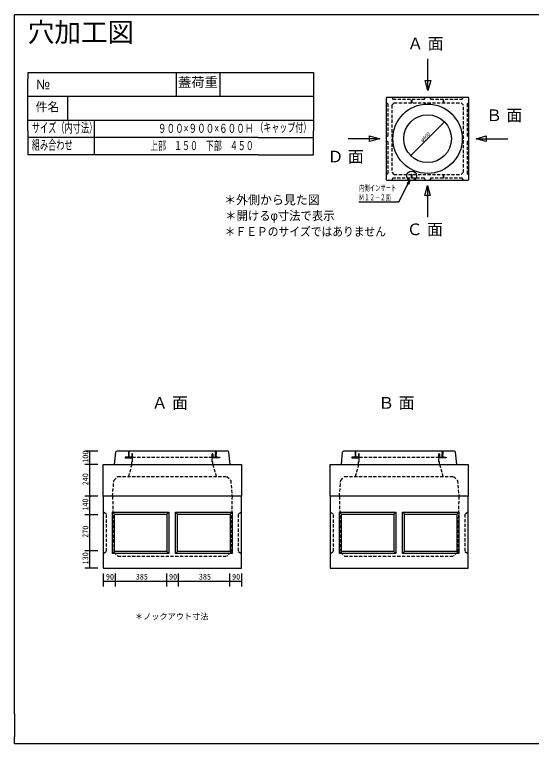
# Model space of a CAD drawing. Units: millimetres, scale not verified. Extents: x -3704 to 3796, y -2790 to 2696.
# Drawn here: x -3704 to 189, y -2790 to 2696 of the extents above; entities that cross this region are included whole.
import ezdxf
from ezdxf.enums import TextEntityAlignment as Align

# ---------------------------------------------------------------- set-up
doc = ezdxf.new("R2010")
doc.units = ezdxf.units.MM
doc.header["$LTSCALE"] = 20
doc.linetypes.add('DASHED1', pattern=[1.8, 1.2, -0.6])
doc.layers.add('0-0_レイヤ_1', color=7, linetype='Continuous')
doc.layers.add('0-9_レイヤ10', color=7, linetype='Continuous')
doc.styles.add('HG丸ｺﾞｼｯｸM-PRO', font='')
doc.styles.add('図脳フォント', font='')
doc.styles.add('ＭＳ ゴシック', font='')
doc.styles.get('HG丸ｺﾞｼｯｸM-PRO').set_extended_font_data('HG丸ｺﾞｼｯｸM-PRO')
doc.styles.get('図脳フォント').set_extended_font_data('図脳フォント')
doc.styles.get('ＭＳ ゴシック').set_extended_font_data('MS Gothic')

msp = doc.modelspace()

# ---------------------------------------------------------------- hatches: boundary and pattern name
at = {"layer": '0-0_レイヤ_1'}
for points in [[(-460.35, 1889.16, 1), (-472.35, 1889.16, 1)], [(-714.9, 1634.6, 1), (-726.9, 1634.6, 1)]]:
    msp.add_hatch(color=256, dxfattribs=at).paths.add_polyline_path(points)
at = {"layer": '0-9_レイヤ10'}
for points in [[(-3130.12, -590, 1), (-3142.12, -590, 1)], [(-3130.12, -690, 1), (-3142.12, -690, 1)], [(-3130.12, -930, 1), (-3142.12, -930, 1)], [(-3130.12, -1070, 1), (-3142.12, -1070, 1)], [(-3130.12, -1340, 1), (-3142.12, -1340, 1)], [(-3130.12, -1470, 1), (-3142.12, -1470, 1)], [(-3030.12, -1570, 1), (-3042.12, -1570, 1)], [(-2940.12, -1570, 1), (-2952.12, -1570, 1)], [(-2555.12, -1570, 1), (-2567.12, -1570, 1)], [(-2465.12, -1570, 1), (-2477.12, -1570, 1)], [(-2080.12, -1570, 1), (-2092.12, -1570, 1)], [(-1990.12, -1570, 1), (-2002.12, -1570, 1)]]:
    msp.add_hatch(color=256, dxfattribs=at).paths.add_polyline_path(points)

# ---------------------------------------------------------------- linework, layer by layer
at = {"layer": '0-0_レイヤ_1'}
for p, q in [((-3704.12, -2568.82), (-3704.12, 2646.47)), ((-590.77, 2123.88), (-590.77, 2363.88)), ((-3604.12, 2261.49), (-1868.91, 2261.49)), ((-3604.12, 2261.49), (-3604.12, 2211.49)), ((-2157.31, 2261.49), (-2157.31, 2131.49)), ((-1868.91, 2261.49), (-1451.85, 2261.49)), ((-1451.85, 2261.49), (-1451.85, 2211.49)), ((-3604.12, 1821.49), (-3604.12, 2211.49)), ((-1451.85, 2211.49), (-1451.85, 1821.49)), ((-2157.31, 2131.49), (-2157.31, 2081.49)), ((-3604.12, 2081.49), (-1451.85, 2081.49)), ((-3305.48, 2081.49), (-3305.48, 1901.49)), ((-899.63, 2073.88), (-287.63, 2073.88)), ((-717.23, 2052.88), (-710.03, 2052.88)), ((-477.23, 2052.88), (-470.03, 2052.88)), ((-281.63, 2067.88), (-287.63, 2073.88)), ((-281.63, 1455.88), (-281.63, 2067.88)), ((-3102.8, 1641.49), (-3102.8, 1901.49)), ((-466.35, 1889.16), (-720.9, 1634.6)), ((-3604.12, 1821.49), (-3604.12, 1641.49)), ((-1451.85, 1641.49), (-1451.85, 1821.49)), ((-1868.91, 1771.49), (-3604.12, 1771.49)), ((-1868.91, 1771.49), (-1451.85, 1771.49)), ((-952.77, 1761.88), (-1192.77, 1761.88)), ((-228.77, 1761.88), (11.23, 1761.88)), ((-1868.91, 1641.49), (-3604.12, 1641.49)), ((-1868.91, 1641.49), (-1451.85, 1641.49)), ((-477.23, 1491.88), (-470.03, 1491.88)), ((-810.98, 1285.73), (-728.47, 1449.88)), ((-728.01, 1449.88), (-752.49, 1402.09)), ((-287.63, 1449.88), (-281.63, 1455.88)), ((-593.63, 1410.54), (-593.63, 1170.54)), ((-1110.58, 1285.73), (-810.98, 1285.73)), ((-2951.12, -690), (-2941.12, -597.5)), ((-2098.62, -590), (-2933.62, -590)), ((-2846.12, -592), (-2841.12, -592)), ((-2846.12, -594), (-2841.12, -594)), ((-2846.12, -596), (-2841.12, -596)), ((-2846.12, -598), (-2841.12, -598)), ((-2846.12, -600), (-2841.12, -600)), ((-2846.12, -602), (-2841.12, -602)), ((-2191.12, -592), (-2186.12, -592)), ((-2191.12, -594), (-2186.12, -594)), ((-2191.12, -596), (-2186.12, -596)), ((-2191.12, -598), (-2186.12, -598)), ((-2191.12, -600), (-2186.12, -600)), ((-2191.12, -602), (-2186.12, -602)), ((-1243.12, -690), (-1233.12, -597.5)), ((-390.62, -590), (-1225.62, -590)), ((-1138.12, -592), (-1133.12, -592)), ((-1138.12, -594), (-1133.12, -594)), ((-1138.12, -596), (-1133.12, -596)), ((-1138.12, -598), (-1133.12, -598)), ((-1138.12, -600), (-1133.12, -600)), ((-1138.12, -602), (-1133.12, -602)), ((-483.12, -592), (-478.12, -592)), ((-483.12, -594), (-478.12, -594)), ((-483.12, -596), (-478.12, -596)), ((-483.12, -598), (-478.12, -598)), ((-483.12, -600), (-478.12, -600)), ((-483.12, -602), (-478.12, -602)), ((-2871.12, -636), (-2821.12, -636)), ((-2871.12, -638), (-2821.12, -638)), ((-2871.12, -640), (-2821.12, -640)), ((-2846.12, -604), (-2841.12, -604)), ((-2846.12, -606), (-2841.12, -606)), ((-2846.12, -608), (-2841.12, -608)), ((-2846.12, -610), (-2841.12, -610)), ((-2846.12, -612), (-2841.12, -612)), ((-2846.12, -614), (-2841.12, -614)), ((-2846.12, -616), (-2841.12, -616)), ((-2846.12, -618), (-2841.12, -618)), ((-2846.12, -620), (-2841.12, -620)), ((-2846.12, -622), (-2841.12, -622)), ((-2846.12, -624), (-2841.12, -624)), ((-2846.12, -626), (-2841.12, -626)), ((-2846.12, -628), (-2841.12, -628)), ((-2846.12, -630), (-2841.12, -630)), ((-2846.12, -632), (-2841.12, -632)), ((-2846.12, -634), (-2841.12, -634)), ((-2821.12, -610), (-2816.12, -610)), ((-2821.12, -612), (-2816.12, -612)), ((-2821.12, -614), (-2816.12, -614)), ((-2821.12, -616), (-2816.12, -616)), ((-2821.12, -618), (-2816.12, -618)), ((-2821.12, -620), (-2816.12, -620)), ((-2821.12, -622), (-2816.12, -622)), ((-2821.12, -624), (-2816.12, -624)), ((-2821.12, -626), (-2816.12, -626)), ((-2821.12, -628), (-2816.12, -628)), ((-2821.12, -630), (-2816.12, -630)), ((-2821.12, -632), (-2816.12, -632)), ((-2821.12, -634), (-2816.12, -634)), ((-2821.12, -636), (-2816.12, -636)), ((-2821.12, -638), (-2816.12, -638)), ((-2821.12, -640), (-2816.12, -640)), ((-2216.12, -610), (-2211.12, -610)), ((-2216.12, -612), (-2211.12, -612)), ((-2216.12, -614), (-2211.12, -614)), ((-2216.12, -616), (-2211.12, -616)), ((-2216.12, -618), (-2211.12, -618)), ((-2216.12, -620), (-2211.12, -620)), ((-2216.12, -622), (-2211.12, -622)), ((-2216.12, -624), (-2211.12, -624)), ((-2216.12, -626), (-2211.12, -626)), ((-2216.12, -628), (-2211.12, -628)), ((-2216.12, -630), (-2211.12, -630)), ((-2216.12, -632), (-2211.12, -632)), ((-2216.12, -634), (-2211.12, -634)), ((-2216.12, -636), (-2161.12, -636)), ((-2216.12, -638), (-2161.12, -638)), ((-2191.12, -604), (-2186.12, -604)), ((-2191.12, -606), (-2186.12, -606)), ((-2191.12, -608), (-2186.12, -608)), ((-2191.12, -610), (-2186.12, -610)), ((-2191.12, -612), (-2186.12, -612)), ((-2191.12, -614), (-2186.12, -614)), ((-2191.12, -616), (-2186.12, -616)), ((-2191.12, -618), (-2186.12, -618)), ((-2191.12, -620), (-2186.12, -620)), ((-2191.12, -622), (-2186.12, -622)), ((-2191.12, -624), (-2186.12, -624)), ((-2191.12, -626), (-2186.12, -626)), ((-2191.12, -628), (-2186.12, -628)), ((-2191.12, -630), (-2186.12, -630)), ((-2191.12, -632), (-2186.12, -632)), ((-2191.12, -634), (-2186.12, -634)), ((-1163.12, -636), (-1113.12, -636)), ((-1163.12, -638), (-1113.12, -638)), ((-1163.12, -640), (-1113.12, -640)), ((-1138.12, -604), (-1133.12, -604)), ((-1138.12, -606), (-1133.12, -606)), ((-1138.12, -608), (-1133.12, -608)), ((-1138.12, -610), (-1133.12, -610)), ((-1138.12, -612), (-1133.12, -612)), ((-1138.12, -614), (-1133.12, -614)), ((-1138.12, -616), (-1133.12, -616)), ((-1138.12, -618), (-1133.12, -618)), ((-1138.12, -620), (-1133.12, -620)), ((-1138.12, -622), (-1133.12, -622)), ((-1138.12, -624), (-1133.12, -624)), ((-1138.12, -626), (-1133.12, -626)), ((-1138.12, -628), (-1133.12, -628)), ((-1138.12, -630), (-1133.12, -630)), ((-1138.12, -632), (-1133.12, -632)), ((-1138.12, -634), (-1133.12, -634)), ((-1113.12, -610), (-1108.12, -610)), ((-1113.12, -612), (-1108.12, -612)), ((-1113.12, -614), (-1108.12, -614)), ((-1113.12, -616), (-1108.12, -616)), ((-1113.12, -618), (-1108.12, -618)), ((-1113.12, -620), (-1108.12, -620)), ((-1113.12, -622), (-1108.12, -622)), ((-1113.12, -624), (-1108.12, -624)), ((-1113.12, -626), (-1108.12, -626)), ((-1113.12, -628), (-1108.12, -628)), ((-1113.12, -630), (-1108.12, -630)), ((-1113.12, -632), (-1108.12, -632)), ((-1113.12, -634), (-1108.12, -634)), ((-1113.12, -636), (-1108.12, -636)), ((-1113.12, -638), (-1108.12, -638)), ((-1113.12, -640), (-1108.12, -640)), ((-508.12, -610), (-503.12, -610)), ((-508.12, -612), (-503.12, -612)), ((-508.12, -614), (-503.12, -614)), ((-508.12, -616), (-503.12, -616)), ((-508.12, -618), (-503.12, -618)), ((-508.12, -620), (-503.12, -620)), ((-508.12, -622), (-503.12, -622)), ((-508.12, -624), (-503.12, -624)), ((-508.12, -626), (-503.12, -626)), ((-508.12, -628), (-503.12, -628)), ((-508.12, -630), (-503.12, -630)), ((-508.12, -632), (-503.12, -632)), ((-508.12, -634), (-503.12, -634)), ((-508.12, -636), (-453.12, -636)), ((-508.12, -638), (-453.12, -638)), ((-483.12, -604), (-478.12, -604)), ((-483.12, -606), (-478.12, -606)), ((-483.12, -608), (-478.12, -608)), ((-483.12, -610), (-478.12, -610)), ((-483.12, -612), (-478.12, -612)), ((-483.12, -614), (-478.12, -614)), ((-483.12, -616), (-478.12, -616)), ((-483.12, -618), (-478.12, -618)), ((-483.12, -620), (-478.12, -620)), ((-483.12, -622), (-478.12, -622)), ((-483.12, -624), (-478.12, -624)), ((-483.12, -626), (-478.12, -626)), ((-483.12, -628), (-478.12, -628)), ((-483.12, -630), (-478.12, -630)), ((-483.12, -632), (-478.12, -632)), ((-483.12, -634), (-478.12, -634)), ((-2966.12, -1050), (-2951.12, -1065)), ((-2556.12, -1065), (-2541.12, -1050)), ((-2081.12, -1065), (-2066.12, -1050)), ((-1258.12, -1050), (-1243.12, -1065)), ((-848.12, -1065), (-833.12, -1050)), ((-373.12, -1065), (-358.12, -1050)), ((-2966.12, -1360), (-2951.12, -1345)), ((-2541.12, -1360), (-2556.12, -1345)), ((-2491.12, -1360), (-2476.12, -1345)), ((-2066.12, -1360), (-2081.12, -1345)), ((-1258.12, -1360), (-1243.12, -1345)), ((-833.12, -1360), (-848.12, -1345)), ((-783.12, -1360), (-768.12, -1345)), ((-358.12, -1360), (-373.12, -1345)), ((-3704.12, -2568.82), (-3704.12, -2740.32)), ((-3704.12, -2790.32), (-3704.12, -2740.32)), ((-3704.12, -2790.32), (-3532.94, -2790.32))]:
    msp.add_line(p, q, dxfattribs=at)
at = {"layer": '0-0_レイヤ_1', "linetype": 'DASHED1'}
for p, q in [((-845.63, 2031.88), (-341.63, 2031.88)), ((-323.63, 2013.88), (-341.63, 2031.88)), ((-332.63, 2058.88), (-323.63, 2073.88)), ((-281.63, 2031.88), (-296.63, 2022.88)), ((-2816.12, -635), (-2216.12, -635)), ((-1108.12, -635), (-508.12, -635)), ((-2821.12, -690), (-2846.12, -780)), ((-2211.12, -690), (-2186.12, -780)), ((-1113.12, -690), (-1138.12, -780)), ((-503.12, -690), (-478.12, -780)), ((-2926.12, -1380), (-2106.12, -1380)), ((-1218.12, -1380), (-398.12, -1380))]:
    msp.add_line(p, q, dxfattribs=at)
at = {"layer": '0-0_レイヤ_1'}
for points in [[(-3704.12, 2646.47), (-3704.12, 2696.47), (-3532.94, 2696.47)], [(-3532.94, 2696.47), (3545.88, 2696.47), (3795.88, 2696.47)], [(-2488.3, 2261.49), (-2488.3, 2131.49), (-2488.3, 2081.49)], [(-899.63, 2073.88), (-905.63, 2067.88), (-905.63, 1455.88), (-899.63, 1449.88), (-287.63, 1449.88)], [(-717.23, 2052.88), (-717.23, 2031.88), (-710.03, 2031.88), (-710.03, 2052.88)], [(-477.23, 2052.88), (-477.23, 2031.88), (-470.03, 2031.88), (-470.03, 2052.88)], [(-3604.12, 1901.49), (-1868.91, 1901.49), (-1451.85, 1901.49)], [(-477.23, 1491.88), (-477.23, 1470.88), (-470.03, 1470.88), (-470.03, 1491.88)], [(-2951.12, -690), (-2081.12, -690), (-2091.12, -597.5)], [(-2941.12, -597.5), (-2939.11, -592.18), (-2933.62, -590)], [(-2841.12, -635), (-2841.12, -590), (-2846.12, -590), (-2846.12, -635)], [(-2091.12, -597.5), (-2093.57, -591.85), (-2098.62, -590)], [(-1243.12, -690), (-373.12, -690), (-383.12, -597.5)], [(-1233.12, -597.5), (-1231.11, -592.18), (-1225.62, -590)], [(-1133.12, -635), (-1133.12, -590), (-1138.12, -590), (-1138.12, -635)], [(-383.12, -597.5), (-385.57, -591.85), (-390.62, -590)], [(-2821.12, -635), (-2871.12, -635), (-2871.12, -640), (-2821.12, -640)], [(-1113.12, -635), (-1163.12, -635), (-1163.12, -640), (-1113.12, -640)], [(-2491.12, -1050), (-2476.12, -1065), (-2081.12, -1065), (-2081.12, -1345), (-2476.12, -1345), (-2476.12, -1065)], [(-783.12, -1050), (-768.12, -1065), (-373.12, -1065), (-373.12, -1345), (-768.12, -1345), (-768.12, -1065)], [(-3532.94, -2790.32), (3545.88, -2790.32), (3795.88, -2790.32), (3795.88, -2740.32)]]:
    msp.add_lwpolyline(points, dxfattribs=at)
for points in [[(-590.77, 2123.88), (-611.47, 2201.16), (-570.06, 2201.16)], [(-952.77, 1761.88), (-1030.04, 1741.18), (-1030.04, 1782.59)], [(-228.77, 1761.88), (-151.49, 1782.59), (-151.49, 1741.18)], [(-710.03, 1491.88), (-717.23, 1491.88), (-717.23, 1470.88), (-710.03, 1470.88)], [(-728.01, 1449.88), (-734.31, 1420.55), (-748.13, 1427.63)], [(-593.63, 1410.54), (-572.92, 1333.27), (-614.33, 1333.27)], [(-2191.12, -635), (-2186.12, -635), (-2186.12, -590), (-2191.12, -590)], [(-483.12, -635), (-478.12, -635), (-478.12, -590), (-483.12, -590)], [(-2816.12, -640), (-2816.12, -610), (-2821.12, -610), (-2821.12, -640)], [(-2216.12, -635), (-2211.12, -635), (-2211.12, -610), (-2216.12, -610)], [(-2216.12, -635), (-2161.12, -635), (-2161.12, -640), (-2216.12, -640)], [(-1108.12, -640), (-1108.12, -610), (-1113.12, -610), (-1113.12, -640)], [(-508.12, -635), (-503.12, -635), (-503.12, -610), (-508.12, -610)], [(-508.12, -635), (-453.12, -635), (-453.12, -640), (-508.12, -640)], [(-3036.12, -930), (-3036.12, -690), (-1996.12, -690), (-1996.12, -930)], [(-1328.12, -930), (-1328.12, -690), (-288.12, -690), (-288.12, -930)], [(-3036.12, -930), (-3036.12, -1470), (-1996.12, -1470), (-1996.12, -930)], [(-1328.12, -930), (-1328.12, -1470), (-288.12, -1470), (-288.12, -930)], [(-2966.12, -1050), (-2541.12, -1050), (-2541.12, -1360), (-2966.12, -1360)], [(-2951.12, -1065), (-2556.12, -1065), (-2556.12, -1345), (-2951.12, -1345)], [(-2491.12, -1050), (-2066.12, -1050), (-2066.12, -1360), (-2491.12, -1360)], [(-1258.12, -1050), (-833.12, -1050), (-833.12, -1360), (-1258.12, -1360)], [(-1243.12, -1065), (-848.12, -1065), (-848.12, -1345), (-1243.12, -1345)], [(-783.12, -1050), (-358.12, -1050), (-358.12, -1360), (-783.12, -1360)]]:
    msp.add_lwpolyline(points, close=True, dxfattribs=at)
at = {"layer": '0-0_レイヤ_1', "linetype": 'DASHED1'}
for points in [[(-905.63, 1776.88), (-890.63, 1785.88), (-890.63, 2022.88), (-905.63, 2031.88)], [(-863.63, 2073.88), (-854.63, 2058.88), (-617.63, 2058.88), (-608.63, 2073.88)], [(-845.63, 2031.88), (-863.63, 2013.88), (-863.63, 1509.88), (-845.63, 1491.88), (-341.63, 1491.88), (-323.63, 1509.88), (-323.63, 2013.88)], [(-578.63, 2073.88), (-569.63, 2058.88), (-332.63, 2058.88)], [(-296.63, 2022.88), (-296.63, 1785.88), (-281.63, 1776.88)], [(-905.63, 1491.88), (-890.63, 1500.88), (-890.63, 1737.88), (-905.63, 1746.88)], [(-281.63, 1746.88), (-296.63, 1737.88), (-296.63, 1500.88), (-281.63, 1491.88)], [(-608.63, 1449.88), (-617.63, 1464.88), (-854.63, 1464.88), (-863.63, 1449.88)], [(-323.63, 1449.88), (-332.63, 1464.88), (-569.63, 1464.88), (-578.63, 1449.88)], [(-2821.12, -690), (-2821.12, -670), (-2816.12, -670), (-2816.12, -610), (-2821.12, -610), (-2821.12, -635), (-2841.12, -635), (-2841.12, -590), (-2846.12, -590), (-2846.12, -635), (-2871.12, -635), (-2871.12, -640), (-2816.12, -640)], [(-2211.12, -690), (-2211.12, -670), (-2216.12, -670), (-2216.12, -610), (-2211.12, -610), (-2211.12, -635), (-2191.12, -635), (-2191.12, -590), (-2186.12, -590), (-2186.12, -635), (-2161.12, -635), (-2161.12, -640), (-2216.12, -640)], [(-1113.12, -690), (-1113.12, -670), (-1108.12, -670), (-1108.12, -610), (-1113.12, -610), (-1113.12, -635), (-1133.12, -635), (-1133.12, -590), (-1138.12, -590), (-1138.12, -635), (-1163.12, -635), (-1163.12, -640), (-1108.12, -640)], [(-503.12, -690), (-503.12, -670), (-508.12, -670), (-508.12, -610), (-503.12, -610), (-503.12, -635), (-483.12, -635), (-483.12, -590), (-478.12, -590), (-478.12, -635), (-453.12, -635), (-453.12, -640), (-508.12, -640)], [(-2966.12, -930), (-2956.12, -810), (-2926.12, -780), (-2106.12, -780), (-2076.12, -810), (-2066.12, -930)], [(-1258.12, -930), (-1248.12, -810), (-1218.12, -780), (-398.12, -780), (-368.12, -810), (-358.12, -930)], [(-2966.12, -930), (-2956.12, -1350), (-2926.12, -1380)], [(-2066.12, -930), (-2076.12, -1350), (-2106.12, -1380)], [(-1258.12, -930), (-1248.12, -1350), (-1218.12, -1380)], [(-358.12, -930), (-368.12, -1350), (-398.12, -1380)], [(-3036.12, -1360), (-3011.12, -1345), (-3011.12, -1065), (-3036.12, -1050)], [(-1996.12, -1050), (-2021.12, -1065), (-2021.12, -1345), (-1996.12, -1360)], [(-1328.12, -1360), (-1303.12, -1345), (-1303.12, -1065), (-1328.12, -1050)], [(-288.12, -1050), (-313.12, -1065), (-313.12, -1345), (-288.12, -1360)]]:
    msp.add_lwpolyline(points, dxfattribs=at)
at = {"layer": '0-0_レイヤ_1'}
for centre, radius in [((-593.63, 1761.88), 261), ((-593.63, 1761.88), 180), ((-713.63, 1482.88), 36)]:
    msp.add_circle(centre, radius, dxfattribs=at)
at = {"layer": '0-9_レイヤ10'}
for p, q in [((-3076.12, -590), (-3176.12, -590)), ((-3136.12, -690), (-3136.12, -590)), ((-3076.12, -690), (-3176.12, -690)), ((-3136.12, -930), (-3136.12, -690)), ((-3076.12, -930), (-3176.12, -930)), ((-3136.12, -1070), (-3136.12, -930)), ((-3076.12, -1070), (-3176.12, -1070)), ((-3136.12, -1340), (-3136.12, -1070)), ((-3076.12, -1340), (-3176.12, -1340)), ((-3136.12, -1470), (-3136.12, -1340)), ((-3076.12, -1470), (-3176.12, -1470)), ((-3036.12, -1510), (-3036.12, -1610)), ((-2946.12, -1510), (-2946.12, -1610)), ((-2561.12, -1510), (-2561.12, -1610)), ((-2471.12, -1510), (-2471.12, -1610)), ((-2086.12, -1510), (-2086.12, -1610)), ((-1996.12, -1510), (-1996.12, -1610)), ((-3036.12, -1570), (-2946.12, -1570)), ((-2946.12, -1570), (-2561.12, -1570)), ((-2561.12, -1570), (-2471.12, -1570)), ((-2471.12, -1570), (-2086.12, -1570)), ((-2086.12, -1570), (-1996.12, -1570))]:
    msp.add_line(p, q, dxfattribs=at)

# ---------------------------------------------------------------- texts
at = {"layer": '0-0_レイヤ_1', "style": 'HG丸ｺﾞｼｯｸM-PRO'}
for s, height, p in [('穴加工図', 146.6, (-3604.12, 2446.47)), ('Ａ 面', 87.98, (-745.85, 2407.99)), ('№', 73.31, (-3542.16, 2112.23)), ('蓋荷重', 73.31, (-2473.3, 2128.47)), ('件名', 65.98, (-3546.26, 1948.04)), ('Ｂ 面', 87.98, (-152.52, 1868.1)), ('Ｄ 面', 87.98, (-1346.94, 1557.03)), ('＊外側から見た図', 65.98, (-2125.77, 1248.2)), ('Ｃ 面', 87.98, (-751.24, 1009.26)), ('Ａ 面', 87.98, (-2670.67, -297.13)), ('Ｂ 面', 87.98, (-964.65, -297.13))]:
    msp.add_text(s, height=height, dxfattribs=at).set_placement(p, align=Align.BOTTOM_LEFT)
for s, height, width, p in [('サイズ（内寸法）', 73.31, 0.6, (-3574.12, 1786.49)), ('９００×９００×６００Ｈ', 65.98, 0.7, (-2624.19, 1786.49)), ('（キャップ付）', 65.98, 0.65, (-1890.19, 1792.7)), ('組み合わせ', 73.31, 0.6, (-3574.12, 1656.49)), ('上部\u3000１５０\u3000下部\u3000４５０', 65.98, 0.65, (-2683.26, 1656.49)), ('内側インサート', 43.99, 0.65, (-1109.23, 1355.73)), ('Ｍ１２－２面', 43.99, 0.65, (-1110.58, 1285.73)), ('＊開けるφ寸法で表示', 65.98, 0.95, (-2118.21, 1128.91)), ('＊ＦＥＰのサイズではありません', 65.98, 0.9, (-2121.35, 1009.35))]:
    msp.add_text(s, height=height, dxfattribs=dict(at, width=width)).set_placement(p, align=Align.BOTTOM_LEFT)
at = {"layer": '0-0_レイヤ_1', "style": '図脳フォント'}
msp.add_text('φ600', height=26.39, rotation=45, dxfattribs=at).set_placement((-625.45, 1730.06), align=Align.BOTTOM_LEFT)
at = {"layer": '0-9_レイヤ10', "style": 'ＭＳ ゴシック', "width": 0.85}
for s, p in [('100', (-3136.12, -677.5)), ('240', (-3136.12, -847.5)), ('140', (-3136.12, -1037.5)), ('270', (-3136.12, -1242.5)), ('130', (-3136.12, -1442.5))]:
    msp.add_text(s, height=43.99, rotation=90, dxfattribs=at).set_placement(p, align=Align.BOTTOM_LEFT)
for s, p in [('90', (-3016.12, -1570)), ('385', (-2791.12, -1570)), ('90', (-2541.12, -1570)), ('385', (-2316.12, -1570)), ('90', (-2066.12, -1570))]:
    msp.add_text(s, height=43.99, dxfattribs=at).set_placement(p, align=Align.BOTTOM_LEFT)
at = {"layer": '0-9_レイヤ10', "style": 'HG丸ｺﾞｼｯｸM-PRO'}
msp.add_text('＊ノックアウト寸法', height=43.99, dxfattribs=at).set_placement((-2797.61, -1870), align=Align.BOTTOM_LEFT)

doc.saveas('drawing.dxf')
